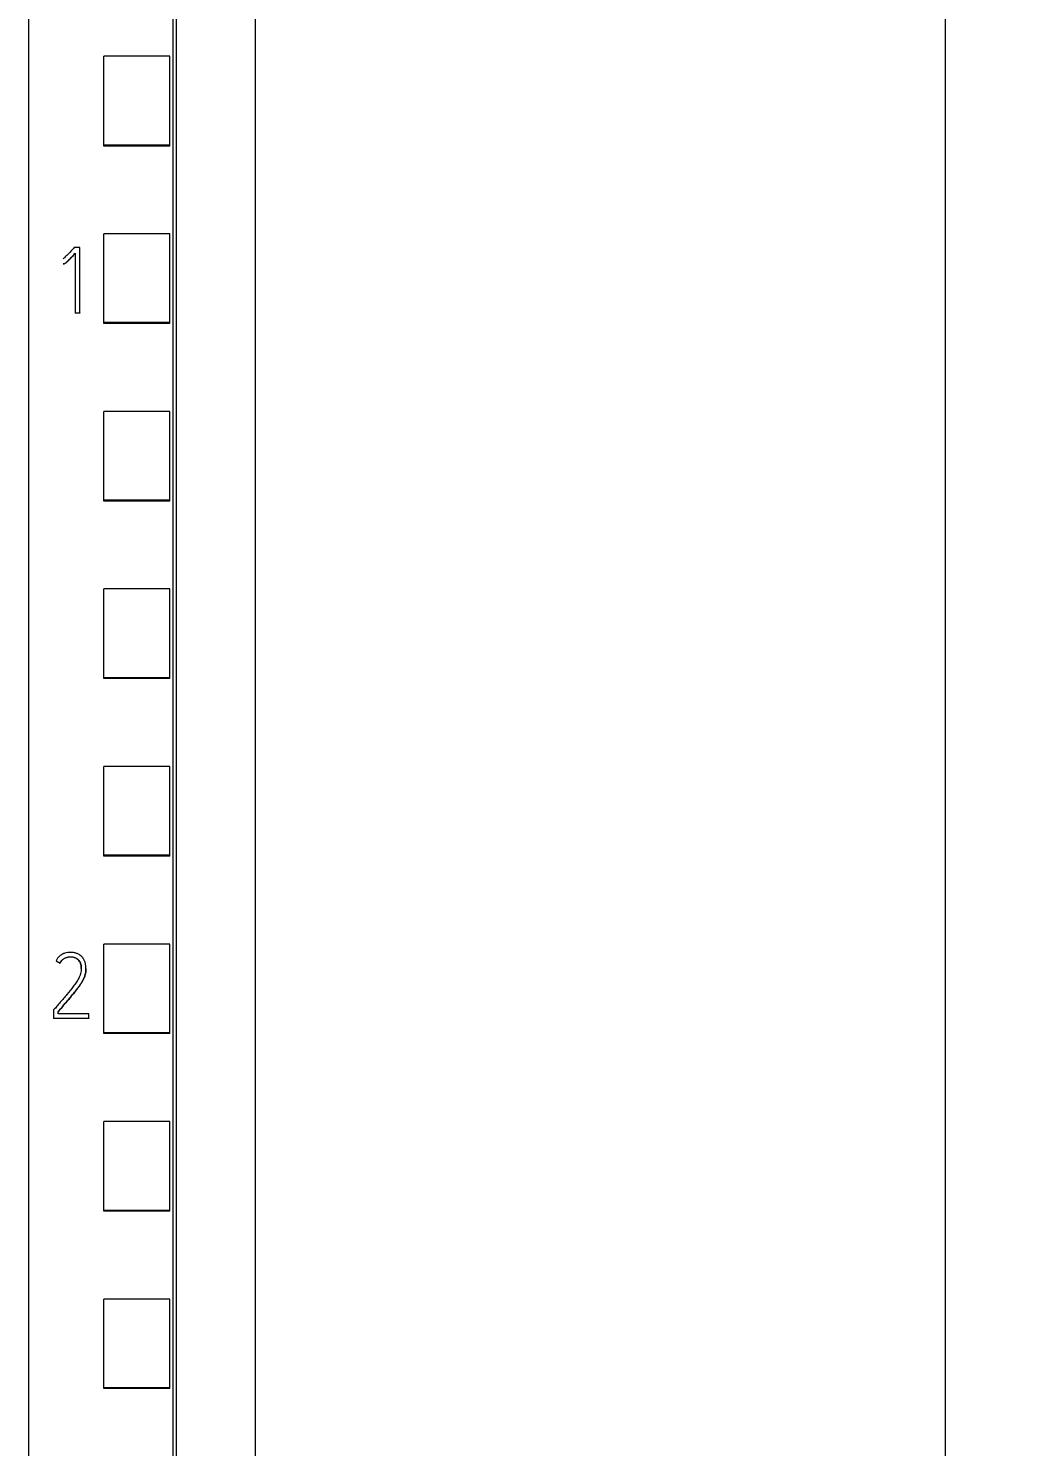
# Model space of a CAD drawing. Header units: millimetres. Extents: x 1359 to 3577, y 1333 to 3557.
# Drawn here: x 2819.97 to 2850.07, y 2979.14 to 3022.29 of the extents above; entities that cross this region are included whole.
import ezdxf

# ---------------------------------------------------------------- set-up
doc = ezdxf.new("R2010")
doc.units = ezdxf.units.MM
doc.layers.add('000-PI-Oprema', color=30, linetype='Continuous', lineweight=5)
doc.layers.add('002-PI-Kabelska kanalica', color=150, linetype='Continuous')
doc.styles.get("Standard").update_dxf_attribs({"font": 'arial.ttf'})
doc.dimstyles.new('ISO-25', dxfattribs={"dimtxt": 2.5, "dimasz": 2.5, "dimexe": 1.25, "dimexo": 0.625, "dimtad": 1, "dimtxsty": 'Standard', "dimcen": 2.5, "dimadec": 0, "dimazin": 0, "dimtfac": 1, "dimtmove": 0, "dimatfit": 3, "dimfxl": 1, "dimarcsym": 0})

# ---------------------------------------------------------------- blocks, each defined once
blk = doc.blocks.new('S7-1500 AI HS - 6ES7531-7NF10-0AB0')
at = {"layer": '000-PI-Oprema', "color": 0, "linetype": 'ByBlock', "lineweight": 0}
for p, q in [((0, 134.681), (0, 21.262)), ((4.4, 132.4), (4.4, 23.585)), ((2.3, 112.178), (2.3, 114.881)), ((4.3, 114.881), (2.3, 114.881)), ((4.3, 112.178), (4.3, 114.881)), ((2.3, 112.149), (2.3, 112.178)), ((4.3, 112.178), (2.3, 112.178)), ((4.3, 112.149), (2.3, 112.149)), ((4.3, 112.149), (4.3, 112.178)), ((2.3, 106.777), (2.3, 109.479)), ((4.3, 109.479), (2.3, 109.479)), ((4.3, 106.777), (4.3, 109.479)), ((1.566, 109.059), (1.392, 109.059)), ((1.428, 108.888), (1.428, 107.075)), ((1.566, 107.075), (1.566, 109.059)), ((1.428, 107.075), (1.566, 107.075)), ((1.428, 107.075), (1.428, 107.069)), ((1.566, 107.069), (1.428, 107.069)), ((1.566, 107.075), (1.566, 107.069)), ((2.3, 106.749), (2.3, 106.777)), ((4.3, 106.777), (2.3, 106.777)), ((4.3, 106.749), (2.3, 106.749)), ((4.3, 106.749), (4.3, 106.777)), ((2.3, 101.375), (2.3, 104.078)), ((4.3, 104.078), (2.3, 104.078)), ((4.3, 101.375), (4.3, 104.078)), ((2.3, 101.349), (2.3, 101.375)), ((4.3, 101.375), (2.3, 101.375)), ((4.3, 101.349), (2.3, 101.349)), ((4.3, 101.349), (4.3, 101.375)), ((2.3, 95.974), (2.3, 98.676)), ((4.3, 98.676), (2.3, 98.676)), ((4.3, 95.974), (4.3, 98.676)), ((2.3, 95.949), (2.3, 95.974)), ((4.3, 95.974), (2.3, 95.974)), ((4.3, 95.949), (2.3, 95.949)), ((4.3, 95.949), (4.3, 95.974)), ((2.3, 90.572), (2.3, 93.274)), ((4.3, 93.274), (2.3, 93.274)), ((4.3, 90.572), (4.3, 93.274)), ((2.3, 90.549), (2.3, 90.572)), ((4.3, 90.572), (2.3, 90.572)), ((4.3, 90.549), (2.3, 90.549)), ((4.3, 90.549), (4.3, 90.572)), ((2.3, 85.17), (2.3, 87.872)), ((4.3, 87.872), (2.3, 87.872)), ((4.3, 85.17), (4.3, 87.872)), ((1.752, 87.131), (1.752, 87.137)), ((0.77, 85.614), (1.836, 85.614)), ((1.836, 85.607), (0.77, 85.607)), ((1.836, 85.752), (0.909, 85.752)), ((1.836, 85.614), (1.836, 85.752)), ((1.836, 85.614), (1.836, 85.607)), ((2.3, 85.149), (2.3, 85.17)), ((4.3, 85.17), (2.3, 85.17)), ((4.3, 85.149), (2.3, 85.149)), ((4.3, 85.149), (4.3, 85.17)), ((2.3, 79.769), (2.3, 82.471)), ((4.3, 82.471), (2.3, 82.471)), ((4.3, 79.769), (4.3, 82.471)), ((2.3, 79.75), (2.3, 79.769)), ((4.3, 79.769), (2.3, 79.769)), ((4.3, 79.75), (2.3, 79.75)), ((4.3, 79.75), (4.3, 79.769)), ((2.3, 74.367), (2.3, 77.069)), ((4.3, 77.069), (2.3, 77.069)), ((4.3, 74.367), (4.3, 77.069)), ((2.3, 74.35), (2.3, 74.367)), ((4.3, 74.367), (2.3, 74.367)), ((4.3, 74.35), (2.3, 74.35)), ((4.3, 74.35), (4.3, 74.367))]:
    blk.add_line(p, q, dxfattribs=at)
at = {"layer": '000-PI-Oprema', "color": 0, "linetype": 'ByBlock', "lineweight": 0, "ltscale": 0.25}
for p, q in [((0.845, 87.362), (0.97, 87.293)), ((0.77, 85.868), (0.77, 85.607)), ((0.909, 85.752), (0.909, 85.818))]:
    blk.add_line(p, q, dxfattribs=at)
at = {"layer": '000-PI-Oprema', "color": 0, "linetype": 'ByBlock', "lineweight": 0}
for points, knots in [([(4.5, 132.586), (4.5, 129.542), (4.5, 119.972), (4.5, 105.802), (4.5, 91.235), (4.5, 77.025), (4.5, 62.731), (4.5, 47.245), (4.5, 34.605), (4.5, 26.64), (4.5, 23.299)], [0, 0, 0, 0, 0.083934, 0.263736, 0.389889, 0.484142, 0.653794, 0.78188, 0.908517, 1, 1, 1, 1]), ([(6.9, 129.52), (6.9, 127.497), (6.9, 118.948), (6.9, 105.802), (6.9, 91.235), (6.9, 77.025), (6.9, 62.731), (6.9, 47.245), (6.9, 34.486), (6.9, 25.605), (6.9, 21.348), (6.9, 20.55)], [0, 0, 0, 0, 0.055935, 0.236292, 0.362833, 0.457376, 0.627551, 0.756032, 0.883059, 0.978086, 1, 1, 1, 1]), ([(27.9, 129.52), (27.9, 127.497), (27.9, 118.948), (27.9, 105.802), (27.9, 91.235), (27.9, 77.025), (27.9, 62.731), (27.9, 47.245), (27.9, 34.486), (27.9, 25.605), (27.9, 21.348), (27.9, 20.55)], [0, 0, 0, 0, 0.055935, 0.236292, 0.362833, 0.457376, 0.627551, 0.756032, 0.883059, 0.978086, 1, 1, 1, 1]), ([(1.392, 109.059), (1.365, 109.029), (1.338, 108.999), (1.284, 108.94), (1.256, 108.911), (1.215, 108.867), (1.201, 108.852), (1.173, 108.824), (1.159, 108.809), (1.131, 108.781), (1.116, 108.767), (1.086, 108.74), (1.071, 108.727), (1.056, 108.714)], [0, 0, 0, 0, 0.25, 0.25, 0.5, 0.5, 0.625, 0.625, 0.75, 0.75, 0.875, 0.875, 1, 1, 1, 1]), ([(1.064, 108.567), (1.07, 108.567), (1.075, 108.568), (1.085, 108.57), (1.09, 108.571), (1.099, 108.575), (1.104, 108.577), (1.113, 108.582), (1.117, 108.585), (1.13, 108.594), (1.138, 108.6), (1.154, 108.613), (1.162, 108.62), (1.185, 108.64), (1.2, 108.654), (1.229, 108.682), (1.244, 108.696), (1.287, 108.74), (1.316, 108.769), (1.372, 108.828), (1.4, 108.858), (1.428, 108.888)], [0, 0, 0, 0, 0.03125, 0.03125, 0.0625, 0.0625, 0.09375, 0.09375, 0.125, 0.125, 0.1875, 0.1875, 0.25, 0.25, 0.375, 0.375, 0.5, 0.5, 0.75, 0.75, 1, 1, 1, 1]), ([(1.428, 108.882), (1.4, 108.852), (1.372, 108.822), (1.316, 108.763), (1.287, 108.733), (1.244, 108.69), (1.229, 108.676), (1.2, 108.647), (1.185, 108.633), (1.162, 108.613), (1.154, 108.607), (1.138, 108.594), (1.13, 108.588), (1.117, 108.579), (1.113, 108.576), (1.104, 108.571), (1.099, 108.569), (1.09, 108.565), (1.085, 108.564), (1.075, 108.562), (1.07, 108.561), (1.064, 108.561)], [0, 0, 0, 0, 0.25, 0.25, 0.5, 0.5, 0.625, 0.625, 0.75, 0.75, 0.8125, 0.8125, 0.875, 0.875, 0.90625, 0.90625, 0.9375, 0.9375, 0.96875, 0.96875, 1, 1, 1, 1]), ([(0.909, 85.818), (0.948, 85.864), (0.987, 85.91), (1.065, 86.002), (1.104, 86.048), (1.182, 86.139), (1.221, 86.185), (1.299, 86.277), (1.337, 86.324), (1.413, 86.417), (1.451, 86.464), (1.506, 86.536), (1.524, 86.56), (1.559, 86.609), (1.576, 86.634), (1.609, 86.684), (1.625, 86.71), (1.656, 86.762), (1.67, 86.788), (1.689, 86.829), (1.695, 86.843), (1.706, 86.871), (1.711, 86.885), (1.725, 86.928), (1.732, 86.958), (1.744, 87.017), (1.748, 87.046), (1.751, 87.091), (1.752, 87.106), (1.752, 87.137), (1.752, 87.152), (1.75, 87.197), (1.747, 87.227), (1.739, 87.271), (1.736, 87.286), (1.728, 87.315), (1.724, 87.33), (1.713, 87.358), (1.707, 87.372), (1.694, 87.399), (1.686, 87.412), (1.674, 87.431), (1.67, 87.438), (1.661, 87.45), (1.656, 87.456), (1.642, 87.473), (1.632, 87.484), (1.61, 87.506), (1.599, 87.516), (1.581, 87.53), (1.575, 87.534), (1.562, 87.543), (1.556, 87.547), (1.523, 87.566), (1.495, 87.578), (1.452, 87.593), (1.438, 87.598), (1.408, 87.605), (1.393, 87.609), (1.363, 87.614), (1.348, 87.616), (1.318, 87.618), (1.303, 87.619), (1.273, 87.62), (1.258, 87.62), (1.228, 87.618), (1.213, 87.617), (1.167, 87.612), (1.138, 87.606), (1.094, 87.592), (1.08, 87.587), (1.059, 87.578), (1.052, 87.575), (1.039, 87.568), (1.032, 87.564), (0.999, 87.545), (0.975, 87.527), (0.941, 87.497), (0.93, 87.486), (0.91, 87.464), (0.9, 87.452), (0.873, 87.416), (0.858, 87.39), (0.845, 87.362)], [0, 0, 0, 0, 0.0625, 0.0625, 0.125, 0.125, 0.1875, 0.1875, 0.25, 0.25, 0.3125, 0.3125, 0.34375, 0.34375, 0.375, 0.375, 0.40625, 0.40625, 0.4375, 0.4375, 0.453125, 0.453125, 0.46875, 0.46875, 0.5, 0.5, 0.53125, 0.53125, 0.546875, 0.546875, 0.5625, 0.5625, 0.59375, 0.59375, 0.609375, 0.609375, 0.625, 0.625, 0.640625, 0.640625, 0.65625, 0.65625, 0.664062, 0.664062, 0.671875, 0.671875, 0.6875, 0.6875, 0.703125, 0.703125, 0.710937, 0.710937, 0.71875, 0.71875, 0.75, 0.75, 0.765625, 0.765625, 0.78125, 0.78125, 0.796875, 0.796875, 0.8125, 0.8125, 0.828125, 0.828125, 0.84375, 0.84375, 0.875, 0.875, 0.890625, 0.890625, 0.898437, 0.898437, 0.90625, 0.90625, 0.9375, 0.9375, 0.953125, 0.953125, 0.96875, 0.96875, 1, 1, 1, 1]), ([(0.97, 87.299), (0.982, 87.322), (0.995, 87.344), (1.019, 87.374), (1.028, 87.384), (1.047, 87.402), (1.057, 87.411), (1.088, 87.433), (1.111, 87.446), (1.159, 87.465), (1.184, 87.472), (1.222, 87.48), (1.235, 87.481), (1.261, 87.484), (1.274, 87.484), (1.313, 87.484), (1.338, 87.481), (1.376, 87.472), (1.389, 87.469), (1.413, 87.461), (1.425, 87.456), (1.46, 87.439), (1.482, 87.426), (1.513, 87.401), (1.523, 87.392), (1.54, 87.374), (1.549, 87.364), (1.56, 87.348), (1.563, 87.342), (1.57, 87.331), (1.579, 87.313), (1.586, 87.295), (1.594, 87.271), (1.598, 87.258), (1.603, 87.233), (1.605, 87.22), (1.608, 87.194), (1.609, 87.181), (1.611, 87.156), (1.611, 87.143), (1.611, 87.117), (1.61, 87.104), (1.609, 87.078), (1.607, 87.065), (1.602, 87.027), (1.597, 87.002), (1.587, 86.964), (1.584, 86.952), (1.575, 86.927), (1.571, 86.915), (1.556, 86.879), (1.545, 86.856), (1.521, 86.81), (1.509, 86.788), (1.482, 86.745), (1.468, 86.723), (1.426, 86.659), (1.396, 86.617), (1.303, 86.494), (1.238, 86.414), (1.139, 86.296), (1.106, 86.257), (1.039, 86.179), (1.006, 86.14), (0.939, 86.062), (0.905, 86.024), (0.838, 85.946), (0.804, 85.907), (0.77, 85.868)], [0, 0, 0, 0, 0.03125, 0.03125, 0.046875, 0.046875, 0.0625, 0.0625, 0.09375, 0.09375, 0.125, 0.125, 0.140625, 0.140625, 0.15625, 0.15625, 0.1875, 0.1875, 0.203125, 0.203125, 0.21875, 0.21875, 0.25, 0.25, 0.265625, 0.265625, 0.28125, 0.28125, 0.289063, 0.289063, 0.296875, 0.3125, 0.3125, 0.328125, 0.328125, 0.34375, 0.34375, 0.359375, 0.359375, 0.375, 0.375, 0.390625, 0.390625, 0.40625, 0.40625, 0.4375, 0.4375, 0.453125, 0.453125, 0.46875, 0.46875, 0.5, 0.5, 0.53125, 0.53125, 0.5625, 0.5625, 0.625, 0.625, 0.75, 0.75, 0.8125, 0.8125, 0.875, 0.875, 0.9375, 0.9375, 1, 1, 1, 1]), ([(1.611, 87.128), (1.611, 87.138), (1.611, 87.149), (1.61, 87.172), (1.609, 87.185), (1.606, 87.21), (1.604, 87.223), (1.598, 87.249), (1.595, 87.261), (1.587, 87.286), (1.583, 87.298), (1.574, 87.316), (1.572, 87.322), (1.565, 87.333), (1.562, 87.339), (1.543, 87.366), (1.526, 87.385), (1.5, 87.405), (1.495, 87.409), (1.484, 87.417), (1.468, 87.428), (1.44, 87.443), (1.416, 87.453), (1.391, 87.462), (1.379, 87.466), (1.341, 87.474), (1.315, 87.477), (1.262, 87.478), (1.224, 87.475), (1.185, 87.466), (1.16, 87.459), (1.148, 87.454), (1.124, 87.445), (1.112, 87.439), (1.089, 87.427), (1.078, 87.42), (1.046, 87.397), (1.028, 87.379), (1.004, 87.349), (0.996, 87.338), (0.982, 87.316), (0.976, 87.304), (0.97, 87.293)], [0, 0, 0, 0, 0.034384, 0.034384, 0.076368, 0.076368, 0.118351, 0.118351, 0.160334, 0.160334, 0.202317, 0.202317, 0.223309, 0.223309, 0.244301, 0.244301, 0.328267, 0.328267, 0.349259, 0.349259, 0.370251, 0.412234, 0.454217, 0.454217, 0.496201, 0.496201, 0.580167, 0.580167, 0.664134, 0.706117, 0.706117, 0.7481, 0.7481, 0.790084, 0.790084, 0.832067, 0.832067, 0.916033, 0.916033, 0.958017, 0.958017, 1, 1, 1, 1]), ([(1.752, 87.131), (1.752, 87.11), (1.751, 87.088), (1.747, 87.037), (1.743, 87.008), (1.735, 86.963), (1.731, 86.949), (1.724, 86.919), (1.719, 86.905), (1.71, 86.876), (1.705, 86.862), (1.694, 86.834), (1.688, 86.82), (1.669, 86.78), (1.654, 86.753), (1.624, 86.701), (1.608, 86.676), (1.574, 86.626), (1.557, 86.601), (1.522, 86.552), (1.504, 86.528), (1.45, 86.456), (1.412, 86.409), (1.336, 86.316), (1.298, 86.27), (1.221, 86.178), (1.182, 86.132), (1.104, 86.041), (1.065, 85.995), (0.987, 85.904), (0.948, 85.858), (0.909, 85.812)], [0, 0, 0, 0, 0.040253, 0.040253, 0.096709, 0.096709, 0.124936, 0.124936, 0.153164, 0.153164, 0.181392, 0.181392, 0.20962, 0.20962, 0.266076, 0.266076, 0.322531, 0.322531, 0.378987, 0.378987, 0.435443, 0.435443, 0.548354, 0.548354, 0.661266, 0.661266, 0.774177, 0.774177, 0.887089, 0.887089, 1, 1, 1, 1])]:
    blk.add_open_spline(points, degree=3, knots=knots, dxfattribs=at)
blk = doc.blocks.new('*D111')
at = {"color": 0, "lineweight": -2, "transparency": 16777216}
for p, q in [((2541.571, 2980.678), (2541.571, 3096.864)), ((2889.571, 2980.678), (2889.571, 3096.864)), ((2544.071, 3095.614), (2887.071, 3095.614))]:
    blk.add_line(p, q, dxfattribs=at)
at = {"color": 0, "transparency": 16777216}
for points in [[(2544.071, 3096.031), (2544.071, 3095.197), (2541.571, 3095.614)], [(2887.071, 3096.031), (2887.071, 3095.197), (2889.571, 3095.614)]]:
    blk.add_solid(points, dxfattribs=at)
at = {"layer": 'Defpoints', "color": 0, "transparency": 16777216}
for p in [(2889.571, 3095.614), (2541.571, 2980.053), (2889.571, 2980.053)]:
    blk.add_point(p, dxfattribs=at)
at = {"color": 0, "transparency": 16777216, "insert": (2715.571, 3097.516), "char_height": 2.5, "attachment_point": 5}
blk.add_mtext('348', dxfattribs=at)

msp = doc.modelspace()

# ---------------------------------------------------------------- block references
at = {"layer": '002-PI-Kabelska kanalica', "color": 0, "linetype": 'ByBlock', "lineweight": 0}
msp.add_blockref('S7-1500 AI HS - 6ES7531-7NF10-0AB0', (2819.971, 2906.556), dxfattribs=at)

# ---------------------------------------------------------------- dimensions: what is measured, and where the dimension line sits
dim = msp.add_linear_dim(base=(2889.571, 3095.614), p1=(2541.571, 2980.053), p2=(2889.571, 2980.053), dimstyle='ISO-25')
dim.commit()
dim.dimension.update_dxf_attribs({"geometry": '*D111', "text_midpoint": (2715.571, 3097.516)})

doc.saveas('drawing.dxf')
